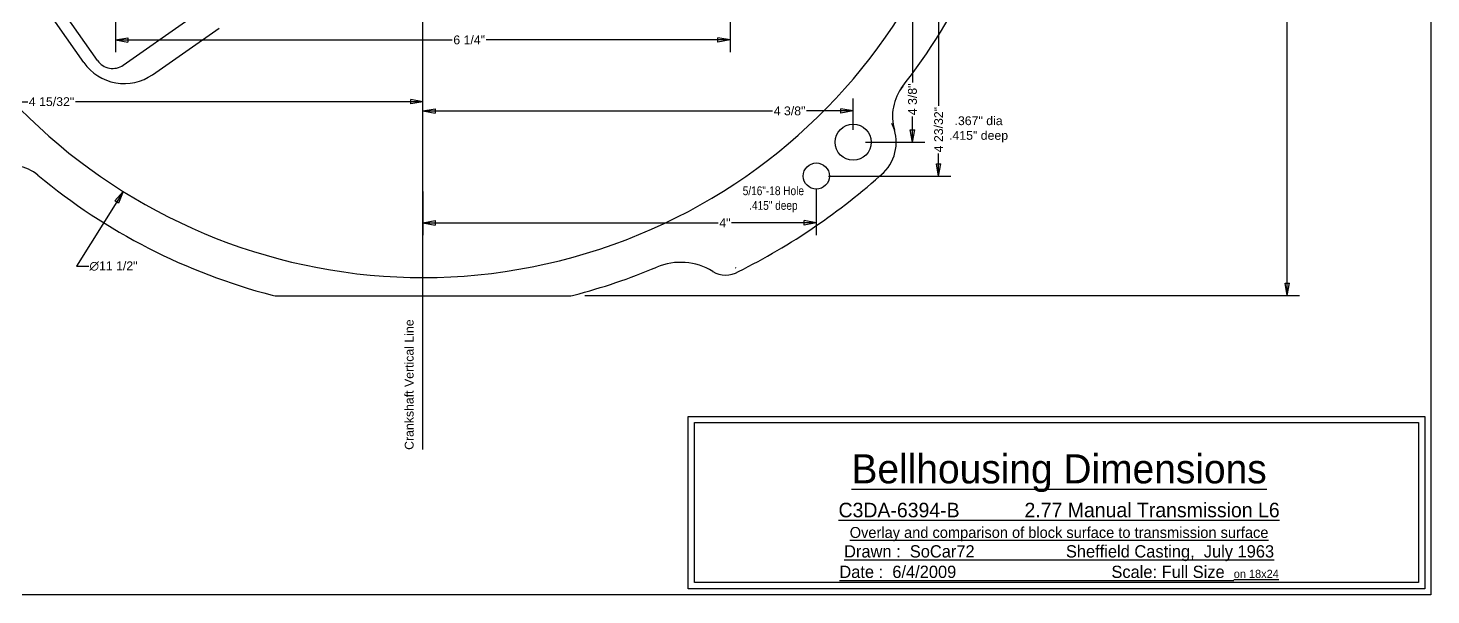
# Model space of a CAD drawing. Header units: inches. Extents: x 289 to 401, y -474 to -450.
# Drawn here: x 296.08 to 310.35, y -471.09 to -465.33 of the extents above; entities that cross this region are included whole.
import ezdxf

# ---------------------------------------------------------------- set-up
doc = ezdxf.new("R2010")
doc.units = ezdxf.units.IN
doc.header["$MEASUREMENT"] = 0
doc.header["$PDMODE"] = 1
doc.header["$PDSIZE"] = -2
for name, color, linetype in [('Black', 7, 'Continuous'), ('Dimension', 163, 'Continuous'), ('Grey', 9, 'Continuous'), ('Red', 1, 'Continuous'), ('Title Block', 7, 'Continuous')]:
    doc.layers.add(name, color=color, linetype=linetype)
doc.styles.add('Arial', font='Arial Regular.ttf')
doc.styles.add('Arial Narrow', font='Arial Narrow Regular.ttf')
doc.styles.add('Chalkboard', font='Chalkboard Regular.ttf')
doc.styles.add('Copperplate Light', font='')
doc.styles.get('Copperplate Light').set_extended_font_data('Copperplate Light')
doc.dimstyles.new('Buckmensions', dxfattribs={"dimtxt": 0.115475, "dimasz": 0.125, "dimexe": 0.125, "dimexo": 0.125, "dimgap": 0, "dimtad": 0, "dimdec": 3, "dimzin": 11, "dimdsep": 46, "dimlunit": 4, "dimtxsty": 'Chalkboard', "dimblk": 'VW_EMPTYARROW', "dimcen": 0, "dimadec": 4, "dimazin": 0, "dimtfac": 0.8, "dimtdec": 3, "dimtix": 1, "dimtmove": 0, "dimatfit": 0, "dimldrblk": 'VW_EMPTYARROW', "dimfxl": 0, "dimfrac": 2, "dimtolj": 1, "dimtzin": 11, "dimarcsym": 0})

# ---------------------------------------------------------------- blocks, each defined once
blk = doc.blocks.new('VW_EMPTYARROW')
at = {"color": 0, "linetype": 'ByBlock', "lineweight": -2}
for p, q in [((0, 0), (-1, 0.18)), ((-1, -0.18), (-1, 0.18)), ((0, 0), (-1, 0)), ((0, 0), (-1, -0.18))]:
    blk.add_line(p, q, dxfattribs=at)
blk = doc.blocks.new('*D12')
at = {"layer": 'Defpoints', "color": 0, "lineweight": 0}
for p in [(301.735, -455.702), (301.62, -468.048), (308.889, -468.048)]:
    blk.add_point(p, dxfattribs=at)
at = {"layer": 'Dimension', "color": 0, "lineweight": -2}
for p, q in [((301.86, -455.702), (309.014, -455.702)), ((308.889, -455.827), (308.889, -461.19)), ((308.889, -467.923), (308.889, -461.877)), ((301.745, -468.048), (309.014, -468.048))]:
    blk.add_line(p, q, dxfattribs=at)
at = {"layer": 'Dimension', "color": 0, "lineweight": -2, "xscale": 0.125, "yscale": 0.125, "zscale": 0.125}
for p, rotation in [((308.889, -455.702), 90), ((308.889, -468.048), 270)]:
    blk.add_blockref('VW_EMPTYARROW', p, dxfattribs=dict(at, rotation=rotation))
at = {"layer": 'Dimension', "color": 0, "insert": (308.889, -461.533), "char_height": 0.13422, "attachment_point": 5, "rotation": 90, "style": 'Arial'}
blk.add_mtext('\\A1;1\'-0 3/8"', dxfattribs=at)
blk = doc.blocks.new('*D34')
at = {"layer": 'Defpoints', "color": 0, "lineweight": 0}
for p in [(295.631, -466.078), (295.631, -466.396), (300.1, -466.365)]:
    blk.add_point(p, dxfattribs=at)
at = {"layer": 'Dimension', "color": 0, "lineweight": -2}
for p, q in [((295.631, -466.271), (295.631, -465.953)), ((300.1, -466.24), (300.1, -465.953)), ((295.756, -466.078), (296.081, -466.078)), ((299.975, -466.078), (296.566, -466.078))]:
    blk.add_line(p, q, dxfattribs=at)
at = {"layer": 'Dimension', "color": 0, "lineweight": -2, "xscale": 0.125, "yscale": 0.125, "zscale": 0.125, "rotation": 180}
blk.add_blockref('VW_EMPTYARROW', (295.631, -466.078), dxfattribs=at)
at = {"layer": 'Dimension', "color": 0, "lineweight": -2, "xscale": 0.125, "yscale": 0.125, "zscale": 0.125}
blk.add_blockref('VW_EMPTYARROW', (300.1, -466.078), dxfattribs=at)
at = {"layer": 'Dimension', "color": 0, "insert": (296.323, -466.078), "char_height": 0.08948, "attachment_point": 5, "style": 'Arial'}
blk.add_mtext('\\A1;4 15/32"', dxfattribs=at)
blk = doc.blocks.new('*D35')
at = {"layer": 'Defpoints', "color": 0, "lineweight": 0}
for p in [(304.475, -466.172), (300.1, -466.49), (304.475, -466.49)]:
    blk.add_point(p, dxfattribs=at)
at = {"layer": 'Dimension', "color": 0, "lineweight": -2}
for p, q in [((300.1, -466.365), (300.1, -466.047)), ((304.475, -466.365), (304.475, -466.047)), ((300.225, -466.172), (303.655, -466.172)), ((304.35, -466.172), (304.001, -466.172))]:
    blk.add_line(p, q, dxfattribs=at)
at = {"layer": 'Dimension', "color": 0, "lineweight": -2, "xscale": 0.125, "yscale": 0.125, "zscale": 0.125, "rotation": 180}
blk.add_blockref('VW_EMPTYARROW', (300.1, -466.172), dxfattribs=at)
at = {"layer": 'Dimension', "color": 0, "lineweight": -2, "xscale": 0.125, "yscale": 0.125, "zscale": 0.125}
blk.add_blockref('VW_EMPTYARROW', (304.475, -466.172), dxfattribs=at)
at = {"layer": 'Dimension', "color": 0, "insert": (303.828, -466.172), "char_height": 0.0895, "attachment_point": 5, "style": 'Arial'}
blk.add_mtext('\\A1;4 3/8"', dxfattribs=at)
blk = doc.blocks.new('*D36')
at = {"layer": 'Defpoints', "color": 0, "lineweight": 0}
for p in [(300.1, -466.865), (304.1, -466.834), (304.1, -467.31)]:
    blk.add_point(p, dxfattribs=at)
at = {"layer": 'Dimension', "color": 0, "lineweight": -2}
for p, q in [((300.1, -466.99), (300.1, -467.435)), ((304.1, -466.959), (304.1, -467.435)), ((300.225, -467.31), (303.101, -467.31)), ((303.975, -467.31), (303.239, -467.31))]:
    blk.add_line(p, q, dxfattribs=at)
at = {"layer": 'Dimension', "color": 0, "lineweight": -2, "xscale": 0.125, "yscale": 0.125, "zscale": 0.125, "rotation": 180}
blk.add_blockref('VW_EMPTYARROW', (300.1, -467.31), dxfattribs=at)
at = {"layer": 'Dimension', "color": 0, "lineweight": -2, "xscale": 0.125, "yscale": 0.125, "zscale": 0.125}
blk.add_blockref('VW_EMPTYARROW', (304.1, -467.31), dxfattribs=at)
at = {"layer": 'Dimension', "color": 0, "insert": (303.17, -467.31), "char_height": 0.0895, "attachment_point": 5, "style": 'Arial'}
blk.add_mtext('\\A1;4"', dxfattribs=at)
blk = doc.blocks.new('*D38')
at = {"layer": 'Defpoints', "color": 0, "lineweight": 0}
for p in [(304.453, -462.115), (304.475, -466.49), (305.078, -466.49)]:
    blk.add_point(p, dxfattribs=at)
at = {"layer": 'Dimension', "color": 0, "lineweight": -2}
for p, q in [((304.578, -462.115), (305.203, -462.115)), ((305.078, -462.24), (305.078, -465.881)), ((305.078, -466.365), (305.078, -466.227)), ((304.6, -466.49), (305.203, -466.49))]:
    blk.add_line(p, q, dxfattribs=at)
at = {"layer": 'Dimension', "color": 0, "lineweight": -2, "xscale": 0.125, "yscale": 0.125, "zscale": 0.125}
for p, rotation in [((305.078, -462.115), 90), ((305.078, -466.49), 270)]:
    blk.add_blockref('VW_EMPTYARROW', p, dxfattribs=dict(at, rotation=rotation))
at = {"layer": 'Dimension', "color": 0, "insert": (305.078, -466.054), "char_height": 0.0895, "attachment_point": 5, "rotation": 90, "style": 'Arial'}
blk.add_mtext('\\A1;4 3/8"', dxfattribs=at)
blk = doc.blocks.new('*D39')
at = {"layer": 'Defpoints', "color": 0, "lineweight": 0}
for p in [(304.086, -462.115), (304.1, -466.834), (305.344, -466.834)]:
    blk.add_point(p, dxfattribs=at)
at = {"layer": 'Dimension', "color": 0, "lineweight": -2}
for p, q in [((304.211, -462.115), (305.469, -462.115)), ((305.344, -462.24), (305.344, -466.12)), ((305.344, -466.709), (305.344, -466.605)), ((304.225, -466.834), (305.469, -466.834))]:
    blk.add_line(p, q, dxfattribs=at)
at = {"layer": 'Dimension', "color": 0, "lineweight": -2, "xscale": 0.125, "yscale": 0.125, "zscale": 0.125}
for p, rotation in [((305.344, -462.115), 90), ((305.344, -466.834), 270)]:
    blk.add_blockref('VW_EMPTYARROW', p, dxfattribs=dict(at, rotation=rotation))
at = {"layer": 'Dimension', "color": 0, "insert": (305.344, -466.362), "char_height": 0.08948, "attachment_point": 5, "rotation": 90, "style": 'Arial'}
blk.add_mtext('\\A1;4 23/32"', dxfattribs=at)
blk = doc.blocks.new('*D40')
at = {"layer": 'Defpoints', "color": 0, "lineweight": 0}
for p in [(303.148, -457.239), (297.052, -466.991)]:
    blk.add_point(p, dxfattribs=at)
at = {"layer": 'Dimension', "color": 0, "lineweight": -2}
for p, q in [((296.986, -467.097), (296.578, -467.75)), ((296.578, -467.75), (296.703, -467.75))]:
    blk.add_line(p, q, dxfattribs=at)
at = {"layer": 'Dimension', "color": 0, "lineweight": -2, "xscale": 0.125, "yscale": 0.125, "zscale": 0.125, "rotation": 57.99398208402824}
blk.add_blockref('VW_EMPTYARROW', (297.052, -466.991), dxfattribs=at)
at = {"layer": 'Dimension', "color": 0, "insert": (296.953, -467.75), "char_height": 0.08948, "attachment_point": 5, "style": 'Arial'}
blk.add_mtext('\\A1;∅11 1/2"', dxfattribs=at)
blk = doc.blocks.new('*D42')
at = {"layer": 'Defpoints', "color": 0, "lineweight": 0}
for p in [(296.975, -464.615), (303.225, -464.615), (296.975, -465.45)]:
    blk.add_point(p, dxfattribs=at)
at = {"layer": 'Dimension', "color": 0, "lineweight": -2}
for p, q in [((296.975, -464.74), (296.975, -465.575)), ((303.225, -464.74), (303.225, -465.575)), ((297.1, -465.45), (300.398, -465.45)), ((303.1, -465.45), (300.742, -465.45))]:
    blk.add_line(p, q, dxfattribs=at)
at = {"layer": 'Dimension', "color": 0, "lineweight": -2, "xscale": 0.125, "yscale": 0.125, "zscale": 0.125, "rotation": 180}
blk.add_blockref('VW_EMPTYARROW', (296.975, -465.45), dxfattribs=at)
at = {"layer": 'Dimension', "color": 0, "lineweight": -2, "xscale": 0.125, "yscale": 0.125, "zscale": 0.125}
blk.add_blockref('VW_EMPTYARROW', (303.225, -465.45), dxfattribs=at)
at = {"layer": 'Dimension', "color": 0, "insert": (300.57, -465.45), "char_height": 0.0895, "attachment_point": 5, "style": 'Arial'}
blk.add_mtext('\\A1;6 1/4"', dxfattribs=at)
blk = doc.blocks.new('*D56')
at = {"layer": 'Defpoints', "color": 0, "lineweight": 0}
for p in [(300.1, -462.115), (299.084, -463.48), (293.547, -466.704), (300.1, -469.615)]:
    blk.add_point(p, dxfattribs=at)
at = {"layer": 'Dimension', "color": 0, "lineweight": -2}
for p, q in [((293.649, -466.632), (298.808, -463.02)), ((300.1, -469.49), (300.1, -463.692))]:
    blk.add_line(p, q, dxfattribs=at)
for start, end in [(219.2111, 239.0337), (245.9678, 265.7904)]:
    blk.add_arc((300.1, -462.115), 1.702, start, end, dxfattribs=at)
at = {"layer": 'Dimension', "color": 0, "lineweight": -2, "xscale": 0.125, "yscale": 0.125, "zscale": 0.125}
for p, rotation in [((298.706, -463.091), 127.1063276917121), ((300.1, -463.817), 357.8951834908847)]:
    blk.add_blockref('VW_EMPTYARROW', p, dxfattribs=dict(at, rotation=rotation))
at = {"layer": 'Dimension', "color": 0, "insert": (299.314, -463.625), "char_height": 0.0895, "attachment_point": 5, "rotation": 332.5008, "style": 'Arial'}
blk.add_mtext('\\A1;55° ', dxfattribs=at)

msp = doc.modelspace()

# ---------------------------------------------------------------- linework, layer by layer
at = {"layer": 'Black'}
for p, q in [((296.7908458, -465.6596901), (295.6077999, -463.9702202)), ((297.0519836, -465.7057286), (297.7175324, -465.2396802)), ((303.2831757, -467.77105), (303.2794508, -467.7687023)), ((298.6275976, -468.0526389), (301.5724024, -468.0526389))]:
    msp.add_line(p, q, dxfattribs=at)
for centre, radius in [((304.475, -466.4901389), 0.1835937), ((304.1, -466.8338889), 0.1328125)]:
    msp.add_circle(centre, radius, dxfattribs=at)
for centre, radius, start, end in [((300.1, -462.1151389), 5.75, 111.40841163, 12.39740206), ((300.1, -462.1151389), 6.1875, 321.78197338, 347.62610436), ((296.944434, -465.5521405), 0.1875, 215.00151118, 305.00151118), ((305.3748349, -466.2259506), 0.5, 142.06981515, 196.36204669), ((304.475, -466.4901389), 0.4378157, 314.99998562, 25.79810941), ((295.9046838, -467.1614968), 0.4375, 50.26138089, 109.66584446), ((300.1, -462.1151389), 6.125, 230.24865003, 230.26138089), ((300.1, -462.1151389), 6.125, 230.26138089, 255.48569692), ((300.3528178, -461.8752836), 6.625, 296.48918801, 312.00000092), ((300.1, -462.1151389), 6.125, 284.51430308, 292.82953457), ((302.7189374, -468.336366), 0.625, 58.37874123, 112.82953457), ((303.1777016, -467.5912751), 0.25, 237.77863243, 238.37874123), ((303.1777016, -467.5912751), 0.25, 238.37874123, 301.34775885), ((298.6275976, -467.8026389), 0.25, 255.48569692, 270), ((301.5724024, -467.8026389), 0.25, 270, 284.51430308)]:
    msp.add_arc(centre, radius, start, end, dxfattribs=at)
at = {"layer": 'Grey'}
for p, q in [((296.6526039, -465.6801938), (295.5412576, -464.093116)), ((297.3489713, -465.8029632), (298.0258502, -465.3289809))]:
    msp.add_line(p, q, dxfattribs=at)
msp.add_arc((297.0621723, -465.3933948), 0.5, 215.00151118, 305.00151118, dxfattribs=at)
at = {"layer": 'Red'}
msp.add_line((300.1, -469.6151389), (300.1, -454.6151389), dxfattribs=at)
at = {"layer": 'Title Block'}
for p, q in [((310.35, -454.59375), (310.35, -471.09375)), ((310.35, -471.09375), (288.85, -471.09375))]:
    msp.add_line(p, q, dxfattribs=at)
for points in [[(302.7975, -469.2775), (310.2875, -469.2775), (310.2875, -471.03125), (302.7975, -471.03125)], [(302.86, -469.34), (310.225, -469.34), (310.225, -470.96875), (302.86, -470.96875)]]:
    msp.add_lwpolyline(points, close=True, dxfattribs=at)

# ---------------------------------------------------------------- texts
at = {"layer": 'Dimension', "attachment_point": 2}
for s, insert, char_height, style in [('{\\C163;\\l.367" dia\\P.415" deep\\P\\P}', (305.75, -466.2266796), 0.089483001, 'Arial'), ('{\\C163;\\l5/16"-18 Hole\\P.415" deep}', (303.663125, -466.93875), 0.089475371, 'Arial Narrow')]:
    msp.add_mtext(s, dxfattribs=dict(at, insert=insert, char_height=char_height, style=style))
at = {"layer": 'Red', "insert": (299.915, -468.955), "char_height": 0.089483001, "attachment_point": 2, "rotation": 90, "style": 'Arial'}
msp.add_mtext('{\\C1;\\lCrankshaft Vertical Line}', dxfattribs=at)
at = {"layer": 'Title Block', "color": 7, "insert": (306.5686392, -470.9229479), "char_height": 0.2958592749, "attachment_point": 8, "style": 'Copperplate Light'}
msp.add_mtext('{\\LBellhousing Dimensions}{\\H0.4705x;\\l\\P}{\\H0.5x;\\LC3DA-6394-B            2.77 Manual Transmission L6}{\\H0.3753x;\\l\\P}{\\H0.3753x;\\LOverlay and comparison of block surface to transmission surface}{\\H0.4222x;\\l\\P}{\\H0.4222x;\\LDrawn :^I SoCar72                    Sheffield Casting,  July 1963}{\\H0.4222x;\\l\\P}{\\H0.4222x;\\LDate}{\\H0.4222x;\\L :  }{\\H0.4222x;\\L6/4/2009}{\\H0.4222x;\\L      }{\\H0.4222x;\\L }{\\H0.4222x;\\L  }{\\H0.4222x;\\L         }{\\H0.4222x;\\L                }{\\H0.4222x;\\LScale: }{\\H0.4222x;\\LFull Size}{\\H0.4222x;\\L  }{\\H0.2815x;\\Lon 18x24}', dxfattribs=at)

# ---------------------------------------------------------------- dimensions: what is measured, and where the dimension line sits
at = {"layer": 'Dimension'}
for base, p1, p2, override, picture, middle in [((308.8890625, -468.0481403), (301.7354365, -455.702488), (301.6196151, -468.0481403), {"dimtxt": 0.134225, "dimgap": 0.015625, "dimdec": 4, "dimpost": '<>', "dimtxsty": 'Arial'}, '*D12', (308.8890625, -461.5331267)), ((305.34375, -466.8338889), (304.0856259, -462.1151389), (304.1, -466.8338889), {"dimtxt": 0.089483, "dimgap": 0.015625, "dimdec": 5, "dimpost": '<>', "dimtxsty": 'Arial'}, '*D39', (305.34375, -466.3624968)), ((305.078125, -466.4901389), (304.453125, -462.1151389), (304.475, -466.4901389), {"dimtxt": 0.089483, "dimgap": 0.015625, "dimdec": 5, "dimpost": '<>', "dimtxsty": 'Arial'}, '*D38', (305.078125, -466.0536228))]:
    dim = msp.add_linear_dim(base=base, p1=p1, p2=p2, angle=90, dimstyle='Buckmensions', override=override, dxfattribs=at)
    dim.commit()
    dim.dimension.update_dxf_attribs({"geometry": picture, "text_midpoint": middle, "dimtype": 160})
dim = msp.add_diameter_dim_2p(p1=(303.1475479, -457.2391824), p2=(297.0524521, -466.9910954), dimstyle='Buckmensions', override={"dimtxt": 0.089483, "dimgap": 0.015625, "dimtih": 1, "dimtoh": 1, "dimdec": 5, "dimpost": '', "dimtxsty": 'Arial', "dimblk": 'VW_EMPTYARROW', "dimse1": 1, "dimse2": 1, "dimtix": 0, "dimtofl": 0, "dimatfit": 0}, dxfattribs=at)
dim.commit()
dim.dimension.update_dxf_attribs({"geometry": '*D40', "text_midpoint": (296.9525289, -467.75), "dimtype": 163})
dim = msp.add_angular_dim_3p(base=(299.083832, -463.4801395), center=(300.1, -462.1151389), p1=(293.5469047, -466.7039232), p2=(300.1, -469.6151389), dimstyle='Buckmensions', override={"dimtxt": 0.089483, "dimgap": 0.015625, "dimpost": '<> ', "dimtxsty": 'Arial', "dimblk": 'VW_EMPTYARROW', "dimadec": 0}, dxfattribs=at)
dim.commit()
dim.dimension.update_dxf_attribs({"geometry": '*D56', "text_midpoint": (299.3142567, -463.6245863)})
for base, p1, p2, picture, middle in [((296.975, -465.45), (303.225, -464.6151389), (296.975, -464.6151389), '*D42', (300.57, -465.45)), ((295.63125, -466.078125), (300.1, -466.3651389), (295.63125, -466.3963889), '*D34', (296.3232856, -466.078125)), ((304.475, -466.171875), (300.1, -466.4901389), (304.475, -466.4901389), '*D35', (303.828125, -466.171875)), ((304.1, -467.31), (300.1, -466.8651389), (304.1, -466.8338889), '*D36', (303.17, -467.31))]:
    dim = msp.add_linear_dim(base=base, p1=p1, p2=p2, dimstyle='Buckmensions', override={"dimtxt": 0.089483, "dimgap": 0.015625, "dimdec": 5, "dimpost": '<>', "dimtxsty": 'Arial'}, dxfattribs=at)
    dim.commit()
    dim.dimension.update_dxf_attribs({"geometry": picture, "text_midpoint": middle, "dimtype": 160})

doc.saveas('drawing.dxf')
